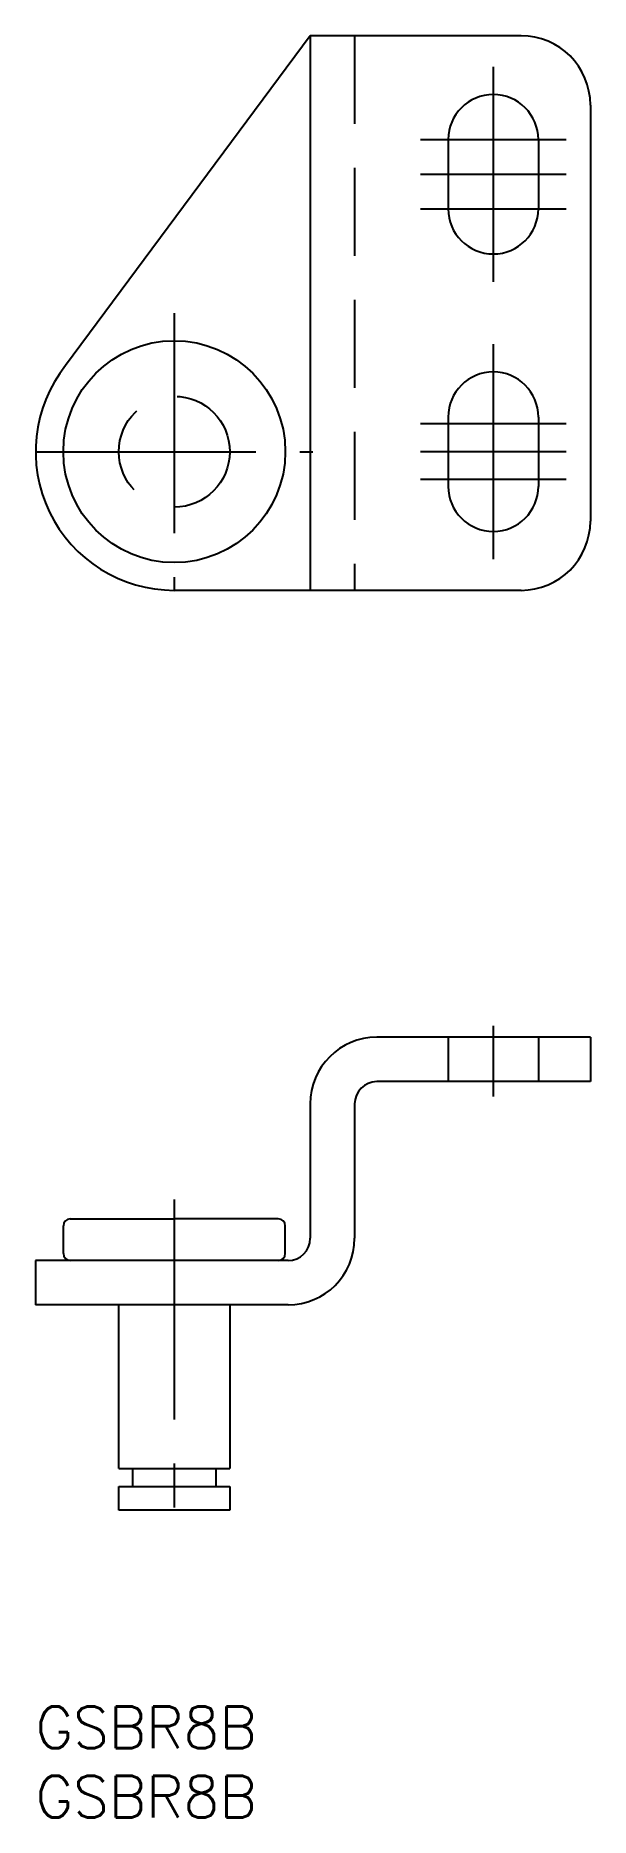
# Model space of a CAD drawing. Extents: x 0 to 40, y -8 to 120.
import ezdxf

# ---------------------------------------------------------------- set-up
doc = ezdxf.new("R2010")
doc.units = 0
doc.header["$LTSCALE"] = 0.5
doc.linetypes.add('CENTER', pattern=[50.8, 31.75, -6.35, 6.35, -6.35])
doc.linetypes.add('DASHED', pattern=[19.05, 12.7, -6.35])
for name, color, linetype in [('MSM_CENTER', 1, 'CENTER'), ('MSM_CONTINUOUS', 7, 'CONTINUOUS'), ('MSM_DASHED', 4, 'DASHED'), ('MSM_PART_NUMBER', 7, 'CONTINUOUS')]:
    doc.layers.add(name, color=color, linetype=linetype)
doc.styles.get("Standard").update_dxf_attribs({"font": 'txt.shx', "height": 3, "bigfont": 'bigfont.shx'})

# ---------------------------------------------------------------- blocks, each defined once
blk = doc.blocks.new('*U20')
at = {"layer": 'MSM_PART_NUMBER'}
blk.add_text('GSBR8B', height=3, dxfattribs=at).set_placement((0, -3))
blk = doc.blocks.new('*U21')
at = {"layer": 'MSM_PART_NUMBER'}
blk.add_text('GSBR8B', height=3, dxfattribs=at).set_placement((0, -8))

msp = doc.modelspace()

# ---------------------------------------------------------------- linework, layer by layer
at = {"layer": 'MSM_CENTER'}
for p, q in [((33, 118.25), (33, 102.75)), ((38.25, 112.99), (27.75, 112.99)), ((38.25, 110.49), (27.75, 110.49)), ((38.25, 107.99), (27.75, 107.99)), ((10, 100.49), (10, 80.49)), ((33, 98.24), (33, 82.74)), ((38.25, 92.49), (27.75, 92.49)), ((0, 90.49), (20, 90.49)), ((38.25, 90.49), (27.75, 90.49)), ((38.25, 88.49), (27.75, 88.49)), ((33, 49.08), (33, 43.99)), ((10, 36.56), (10, 11.94))]:
    msp.add_line(p, q, dxfattribs=at)
at = {"layer": 'MSM_CONTINUOUS'}
for p, q in [((19.8, 120.49), (2.16, 96.7)), ((35, 120.49), (19.8, 120.49)), ((19.8, 120.49), (19.8, 80.49)), ((40, 115.49), (40, 85.49)), ((29.75, 113), (29.75, 108)), ((36.25, 113), (36.25, 108)), ((29.75, 92.99), (29.75, 87.99)), ((36.25, 92.99), (36.25, 87.99)), ((35, 80.49), (10, 80.49)), ((40, 48.26), (24.6, 48.26)), ((40, 48.26), (40, 45.06)), ((40, 45.06), (24.6, 45.06)), ((19.8, 43.46), (19.8, 33.76)), ((23, 43.46), (23, 33.76)), ((2.5, 35.16), (10, 35.16)), ((17.5, 35.16), (10, 35.16)), ((2, 32.66), (2, 34.66)), ((18, 32.66), (18, 34.66)), ((18.2, 32.16), (0, 32.16)), ((0, 32.16), (0, 28.96)), ((18.2, 28.96), (0, 28.96)), ((6, 17.16), (6, 28.96)), ((14, 28.96), (14, 17.16)), ((6, 17.16), (14, 17.16)), ((7, 15.86), (7, 17.16)), ((13, 17.16), (13, 15.86)), ((6, 15.86), (14, 15.86)), ((6, 14.16), (6, 15.86)), ((14, 15.86), (14, 14.16)), ((14, 14.16), (6, 14.16))]:
    msp.add_line(p, q, dxfattribs=at)
msp.add_circle((10, 90.49), 8, dxfattribs=at)
for centre, radius, start, end in [((35, 115.49), 5, 0, 90), ((33, 113), 3.25, 0, 180), ((33, 108), 3.25, 180, 0), ((10, 90.49), 10, 141.6261, 270), ((33, 92.99), 3.25, 0, 180), ((33, 87.99), 3.25, 180, 0), ((35, 85.49), 5, 270, 0), ((24.6, 43.46), 4.8, 90, 180), ((24.6, 43.46), 1.6, 90, 180), ((2.5, 34.66), 0.5, 90, 180), ((17.5, 34.66), 0.5, 0, 90), ((18.2, 33.76), 1.6, 270, 0), ((18.2, 33.76), 4.8, 270, 0), ((2.5, 32.66), 0.5, 180, 270), ((17.5, 32.66), 0.5, 270, 0)]:
    msp.add_arc(centre, radius, start, end, dxfattribs=at)
at = {"layer": 'MSM_DASHED'}
for p, q in [((23, 120.49), (23, 80.49)), ((29.75, 48.26), (29.75, 45.06)), ((36.25, 48.26), (36.25, 45.06))]:
    msp.add_line(p, q, dxfattribs=at)
msp.add_circle((10, 90.49), 4, dxfattribs=at)

# ---------------------------------------------------------------- block references
at = {"layer": 'MSM_CONTINUOUS'}
for name in ['*U20', '*U21']:
    msp.add_blockref(name, (0, 0), dxfattribs=at)

doc.saveas('drawing.dxf')
